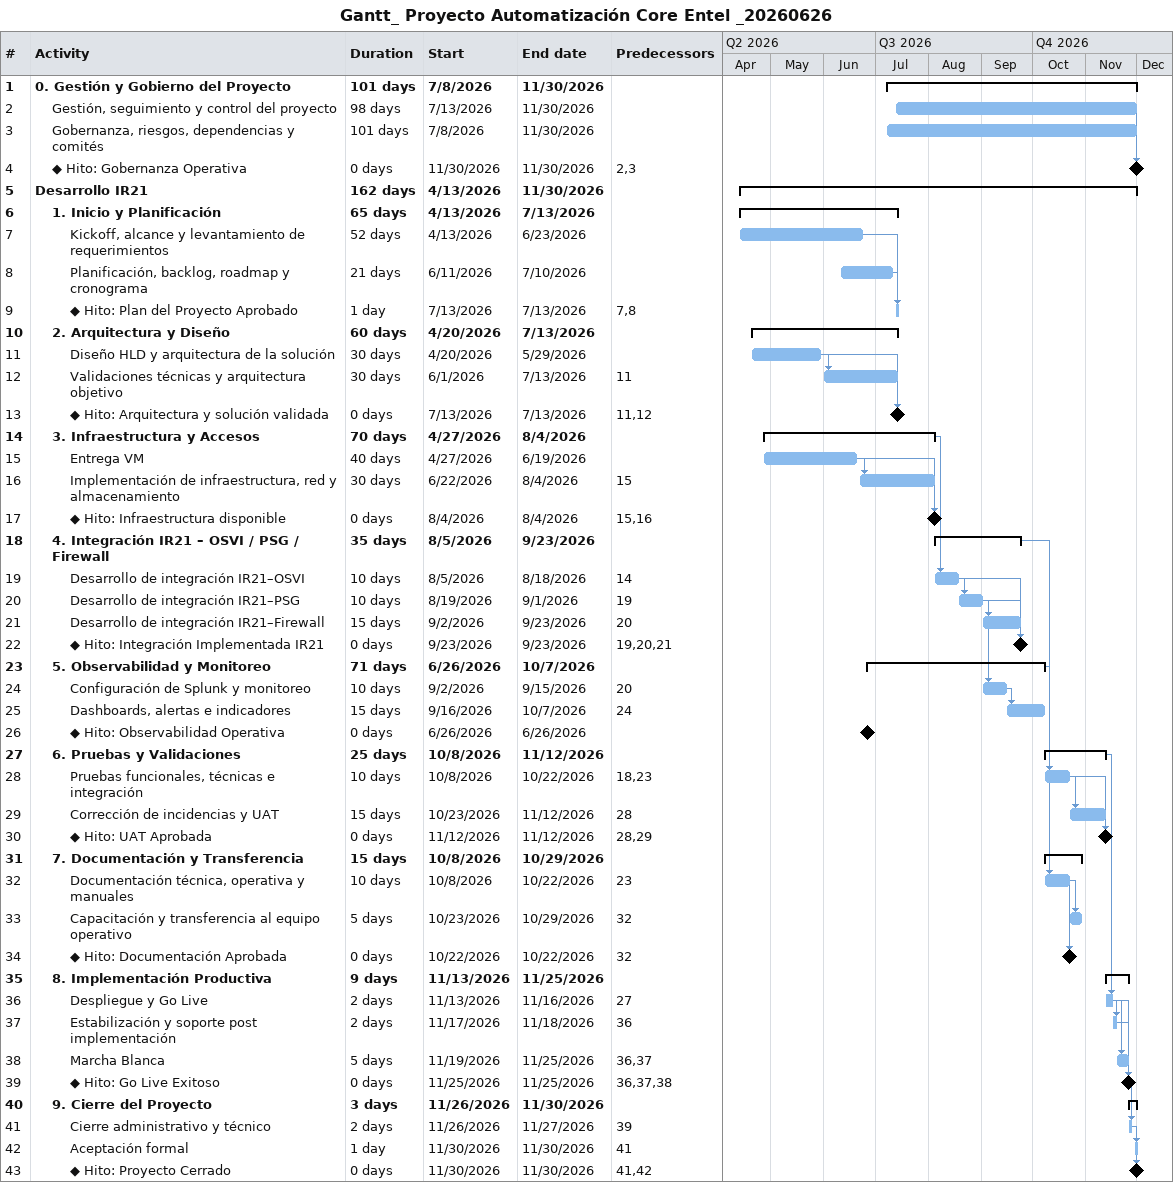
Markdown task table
Gantt_ Proyecto Automatización Core Entel _20260626

| ID | Level | Task | Duration | Start | Finish | Predecessors |
|---|---|---|---|---|---|---|
| 1 | 1 | **0. Gestión y Gobierno del Proyecto** | 101d | 2026-07-08 | 2026-11-30 |  |
| 2 | 2 | Gestión, seguimiento y control del proyecto | 98d | 2026-07-13 | 2026-11-30 |  |
| 3 | 2 | Gobernanza, riesgos, dependencias y comités | 101d | 2026-07-08 | 2026-11-30 |  |
| 4 | 2 | ◆ Hito: Gobernanza Operativa | 0d | 2026-11-30 | 2026-11-30 | 2, 3 |
| 5 | 1 | **Desarrollo IR21** | 162d | 2026-04-13 | 2026-11-30 |  |
| 6 | 2 | **1. Inicio y Planificación** | 65d | 2026-04-13 | 2026-07-13 |  |
| 7 | 3 | Kickoff, alcance y levantamiento de requerimientos | 52d | 2026-04-13 | 2026-06-23 |  |
| 8 | 3 | Planificación, backlog, roadmap y cronograma | 21d | 2026-06-11 | 2026-07-10 |  |
| 9 | 3 | ◆ Hito: Plan del Proyecto Aprobado | 1d | 2026-07-13 | 2026-07-13 | 7, 8 |
| 10 | 2 | **2. Arquitectura y Diseño** | 60d | 2026-04-20 | 2026-07-13 |  |
| 11 | 3 | Diseño HLD y arquitectura de la solución | 30d | 2026-04-20 | 2026-05-29 |  |
| 12 | 3 | Validaciones técnicas y arquitectura objetivo | 30d | 2026-06-01 | 2026-07-13 | 11 |
| 13 | 3 | ◆ Hito: Arquitectura y solución validada | 0d | 2026-07-13 | 2026-07-13 | 11, 12 |
| 14 | 2 | **3. Infraestructura y Accesos** | 70d | 2026-04-27 | 2026-08-04 |  |
| 15 | 3 | Entrega VM | 40d | 2026-04-27 | 2026-06-19 |  |
| 16 | 3 | Implementación de infraestructura, red y almacenamiento | 30d | 2026-06-22 | 2026-08-04 | 15 |
| 17 | 3 | ◆ Hito: Infraestructura disponible | 0d | 2026-08-04 | 2026-08-04 | 15, 16 |
| 18 | 2 | **4. Integración IR21 – OSVI / PSG / Firewall** | 35d | 2026-08-05 | 2026-09-23 |  |
| 19 | 3 | Desarrollo de integración IR21–OSVI | 10d | 2026-08-05 | 2026-08-18 | 14 |
| 20 | 3 | Desarrollo de integración IR21–PSG | 10d | 2026-08-19 | 2026-09-01 | 19 |
| 21 | 3 | Desarrollo de integración IR21–Firewall | 15d | 2026-09-02 | 2026-09-23 | 20 |
| 22 | 3 | ◆ Hito: Integración Implementada IR21 | 0d | 2026-09-23 | 2026-09-23 | 19, 20, 21 |
| 23 | 2 | **5. Observabilidad y Monitoreo** | 71d | 2026-06-26 | 2026-10-07 |  |
| 24 | 3 | Configuración de Splunk y monitoreo | 10d | 2026-09-02 | 2026-09-15 | 20 |
| 25 | 3 | Dashboards, alertas e indicadores | 15d | 2026-09-16 | 2026-10-07 | 24 |
| 26 | 3 | ◆ Hito: Observabilidad Operativa | 0d | 2026-06-26 | 2026-06-26 |  |
| 27 | 2 | **6. Pruebas y Validaciones** | 25d | 2026-10-08 | 2026-11-12 |  |
| 28 | 3 | Pruebas funcionales, técnicas e integración | 10d | 2026-10-08 | 2026-10-22 | 18, 23 |
| 29 | 3 | Corrección de incidencias y UAT | 15d | 2026-10-23 | 2026-11-12 | 28 |
| 30 | 3 | ◆ Hito: UAT Aprobada | 0d | 2026-11-12 | 2026-11-12 | 28, 29 |
| 31 | 2 | **7. Documentación y Transferencia** | 15d | 2026-10-08 | 2026-10-29 |  |
| 32 | 3 | Documentación técnica, operativa y manuales | 10d | 2026-10-08 | 2026-10-22 | 23 |
| 33 | 3 | Capacitación y transferencia al equipo operativo | 5d | 2026-10-23 | 2026-10-29 | 32 |
| 34 | 3 | ◆ Hito: Documentación Aprobada | 0d | 2026-10-22 | 2026-10-22 | 32 |
| 35 | 2 | **8. Implementación Productiva** | 9d | 2026-11-13 | 2026-11-25 |  |
| 36 | 3 | Despliegue y Go Live | 2d | 2026-11-13 | 2026-11-16 | 27 |
| 37 | 3 | Estabilización y soporte post implementación | 2d | 2026-11-17 | 2026-11-18 | 36 |
| 38 | 3 | Marcha Blanca | 5d | 2026-11-19 | 2026-11-25 | 36, 37 |
| 39 | 3 | ◆ Hito: Go Live Exitoso | 0d | 2026-11-25 | 2026-11-25 | 36, 37, 38 |
| 40 | 2 | **9. Cierre del Proyecto** | 3d | 2026-11-26 | 2026-11-30 |  |
| 41 | 3 | Cierre administrativo y técnico | 2d | 2026-11-26 | 2026-11-27 | 39 |
| 42 | 3 | Aceptación formal | 1d | 2026-11-30 | 2026-11-30 | 41 |
| 43 | 3 | ◆ Hito: Proyecto Cerrado | 0d | 2026-11-30 | 2026-11-30 | 41, 42 |
